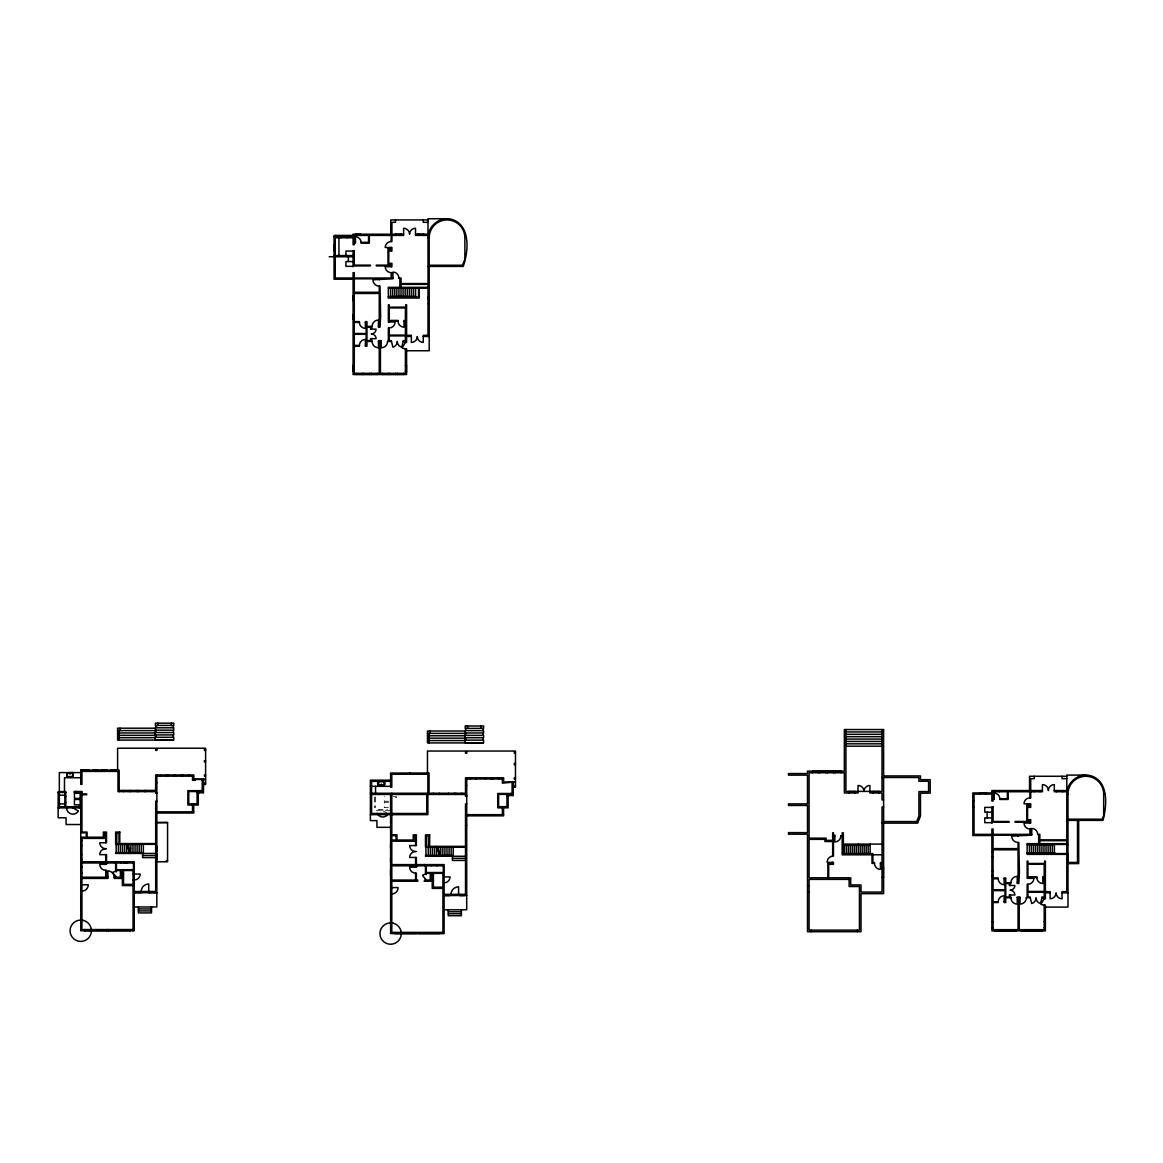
<?xml version="1.0" encoding="UTF-8"?>
<svg xmlns="http://www.w3.org/2000/svg" width="1163" height="1163" viewBox="0 0 1163 1163"><rect width="100%" height="100%" fill="white"/><g stroke="black" fill="none" stroke-linecap="round" stroke-linejoin="round"><path stroke-width="0.75" stroke-dasharray="5 3.75" d="M393.385 796.728L396.554 796.728L396.554 797.614L393.385 797.614M388.616 801.263L384.299 801.263L384.299 796.597M388.602 802.281L384.299 802.281L384.299 807.631L388.602 807.631M378.019 809.506L387.468 809.506M376.434 810.698L390.608 810.698M386.901 813.068L382.772 810.698L382.772 809.506M375.547 797.018L375.547 807.718M374.588 797.018L374.588 807.718"/><path stroke-width="1.5" d="M155.769 776.753L155.668 790.433L119.193 790.433M404.026 321.221L405.407 321.221L405.407 335.089L389.154 335.089L389.154 327.951A5.946 5.946 0 0 0 395.1 322.006L388.355 322.006L388.355 304.764L389.154 304.764L389.154 307.148L405.8 307.148L405.8 304.764L406.599 304.764L406.599 335.293L411.353 335.293L411.353 342.431A5.946 5.946 0 0 0 417.299 336.485A5.946 5.946 0 0 0 423.245 342.431L423.245 335.293L427.999 335.293L428.028 284.353L401.046 284.353L401.046 287.334M1039.838 843.669L1039.838 840.689L1066.82 840.689L1066.791 891.628L1062.037 891.628L1062.037 898.766A5.946 5.946 0 0 1 1056.091 892.821A5.946 5.946 0 0 1 1050.145 898.766L1050.145 891.628L1045.392 891.628L1045.392 861.1L1044.607 861.1L1044.607 863.484L1027.947 863.484L1027.947 861.1L1027.162 861.1L1027.162 878.341L1033.892 878.341A5.946 5.946 0 0 1 1027.947 884.287L1027.947 891.425L1044.2 891.425L1044.2 877.556L1042.818 877.556M156.845 774.965L156.845 906.966L134.254 906.966M203.38 792.744L203.423 779.152L203.38 792.744L197.085 792.744M466.712 777.8L466.712 909.786L444.121 909.786M513.232 795.565L513.29 781.972L513.232 795.565L506.937 795.565M66.524 807.878L66.567 806.686L66.567 807.878A6.338 6.338 0 0 0 78.401 811.047L72.92 807.878L72.92 806.686M70.071 773.889L69.969 772.755L69.867 773.889M381.188 784.298L381.29 785.447L381.391 784.298M427.999 237.775C427.78 225.724 440.37 216.071 451.956 219.4C471.015 225.448 468.427 251.79 463.237 266.414L427.999 266.414M403.227 341.442L401.686 347.185A5.946 5.946 0 0 1 397.281 341.442A5.946 5.946 0 0 1 392.876 347.185L391.335 340.643L389.154 340.643L389.154 335.889L405.407 335.889L405.407 340.643L403.227 340.643L403.227 341.442L405.407 341.442L405.407 342.431L402.165 347.882A6.338 6.338 0 0 0 405.407 348.769L406.599 348.769L406.599 374.53L353.087 374.53L353.087 279.207L334.057 279.207L334.057 235.406L353.087 235.406M1042.019 897.763L1040.478 903.52A5.946 5.946 0 0 1 1036.073 897.763A5.946 5.946 0 0 1 1031.668 903.52L1030.127 896.978L1027.947 896.978L1027.947 892.225L1044.2 892.225L1044.2 896.978L1042.019 896.978L1042.019 897.763L1044.2 897.763L1044.2 898.766L1040.958 904.203A6.338 6.338 0 0 0 1044.2 905.105L1045.392 905.105L1045.392 930.865L991.879 930.865L991.879 835.543L972.85 835.543L972.85 792.933L991.879 792.933L991.879 790.549L1042.426 790.549M80.741 778.12L81.221 770.211M72.92 807.878L79.2 806.395L79.317 807.878M378.716 781.332C373.207 788.078 389.46 787.453 383.863 781.332M64.895 792.628L65.782 792.512M1066.791 820.38L1103.018 820.38C1106.783 806.148 1109.211 781.26 1090.749 775.736C1079.162 772.406 1066.573 782.059 1066.791 794.111L1067.983 794.111A17.838 17.838 0 0 1 1085.82 776.273A17.838 17.838 0 0 1 1103.658 794.111L1103.658 815.685L1102.219 819.188L1067.983 819.188M81.933 792.221L75.028 791.523M880.435 863.426L882.019 863.426L882.019 892.065L861.013 892.065L861.013 884.941L850.705 884.941L850.705 877.803L828.696 877.803L828.696 864.327L833.464 864.327L833.464 862.35L827.111 862.35A6.338 6.338 0 0 1 832.635 856.055L833.464 855.997L833.464 835.979L834.845 835.979M156.845 822.634L167.559 822.532L167.559 861.783L156.845 861.783M447.028 218.76L427.999 218.76L428.028 283.568L401.046 283.568L401.046 278.015L398.894 278.015A5.946 5.946 0 0 0 392.949 272.069L392.949 278.8L372.901 279.803A6.338 6.338 0 0 0 379.24 286.142L379.24 292.276L354.279 292.276L354.279 278.8L379.24 278.8L379.24 279.803M427.999 219.938L390.739 219.938L390.739 234.214L353.087 234.214L353.087 236.598L334.057 236.598M427.999 222.322L423.245 222.322L423.245 219.938M403.619 234.214L391.931 234.214L391.931 222.322L395.493 222.322L395.493 219.938M415.511 234.214L427.999 234.214M355.863 234.417L360.617 234.417M395.304 234.417L401.25 234.417M417.895 234.417L423.841 234.417M427.999 235.406L415.511 235.406L415.511 228.268A5.946 5.946 0 0 0 409.565 234.214A5.946 5.946 0 0 0 403.619 228.268L403.619 235.406L391.931 235.406L391.931 241.541L391.161 241.541A5.946 5.946 0 0 0 385.215 247.486L391.931 247.486L391.931 251.063L388.776 251.063L388.776 263.347L391.931 263.347L391.931 266.72L385.215 266.72A5.946 5.946 0 0 0 391.161 272.665L391.161 278.015L354.293 278.015L354.293 272.665L353.087 272.665L353.087 278.015L335.249 278.015L335.249 237.775L353.087 237.775L353.087 244.724L354.279 244.724L354.293 243.125L355.456 243.125L355.456 236.787A5.553 5.553 0 0 1 361.01 242.34L368.569 242.34L368.569 235.406L354.279 235.406L354.279 242.34L355.456 242.34M334.057 244.724L335.249 244.724M334.057 250.67L335.249 250.67M353.087 251.063L345.949 251.063L345.949 255.816L353.087 255.816M334.057 255.569L353.087 255.569M329.129 256.761L353.087 256.761M353.087 261.559L345.949 261.559L345.949 266.327L353.087 266.327M391.161 272.665L391.931 272.665L391.931 278.015L392.949 278.015M379.24 286.142L380.039 286.142L380.635 316.656L380.039 327.166L378.455 327.166L378.455 320.029A6.338 6.338 0 0 0 372.116 326.367L366.956 326.367L366.956 321.613L365.371 321.613L365.371 328.359A5.946 5.946 0 0 1 359.425 322.413L354.279 322.413L354.279 333.505L366.171 333.505L366.171 322.413L365.371 322.413M428.028 287.334L388.355 287.334L388.355 298.033L419.276 298.033L419.276 288.119M388.355 288.119L429.191 288.119M353.087 295.853L354.279 295.853M388.384 296.492L415.961 296.492L415.961 297.234M388.355 297.234L418.491 297.234L418.491 288.119M427.999 297.234L429.191 297.234M427.999 298.818L429.191 298.818M353.087 300.606L354.279 300.606M427.999 303.587L429.191 303.587M353.087 314.475L354.279 314.475M353.087 319.244L354.279 319.244M398.08 321.221L398.08 320.421L389.154 320.421L389.154 307.948L405.407 307.948L405.407 320.421L404.026 320.421L404.026 327.166A5.946 5.946 0 0 1 398.08 321.221L389.154 321.221L389.154 322.006M378.455 326.367L379.24 326.367L379.24 293.469L354.279 293.469L354.279 321.613L359.425 321.613L359.425 322.413M389.154 327.951L388.355 327.951L388.355 340.643L387.57 341.442A6.338 6.338 0 0 1 381.231 347.781L381.231 340.643L378.455 340.643L378.455 347.781A6.338 6.338 0 0 1 372.116 341.442L366.956 341.442L366.956 346.196L365.371 346.196L365.371 339.451A5.946 5.946 0 0 0 359.425 345.396L354.279 345.396L354.279 334.304L366.171 334.304L366.171 345.396L365.371 345.396M411.353 336.485L406.599 336.485L406.599 342.431L405.407 342.431M423.245 336.485L429.191 336.485M378.455 341.442L379.24 341.442L379.24 373.338L354.279 373.338L354.279 346.196L359.425 346.196L359.425 345.396M381.231 341.442L380.432 341.442L380.432 373.338L405.407 373.338L405.407 348.769M387.57 341.442L391.335 341.442M406.599 350.746L429.191 350.746L429.191 266.414M353.087 365.415L354.279 365.415M405.407 365.415L406.599 365.415M353.087 371.36L354.279 371.36M405.407 371.36L406.599 371.36M356.256 374.341L362.202 374.341M363.786 374.341L369.732 374.341M371.317 374.341L377.263 374.341M382.423 374.341L388.355 374.341M389.954 374.341L395.9 374.341M397.484 374.341L403.43 374.341M157.746 725.421L171.354 725.421M155.377 728.198L117.608 728.198L117.608 740.09L173.738 740.09L173.738 737.313L155.377 737.313M155.377 730.175L173.738 730.175L173.738 727.805L155.377 727.805L155.261 740.09M117.608 730.582L155.261 730.582M465.229 731.018L427.475 731.018L427.475 742.91L483.59 742.91L483.59 740.133L465.229 740.133M845.937 731.934L882.019 731.934M155.377 732.559L173.738 732.559L173.738 734.914L155.377 734.914M119.193 732.952L155.261 732.952M465.229 732.995L483.59 732.995L483.59 730.626L465.229 730.626L465.127 742.91M427.475 733.402L465.127 733.402M845.937 734.304L882.019 734.304M119.193 735.336L155.261 735.336M465.229 735.379L483.59 735.379L483.59 737.735L465.229 737.735M429.06 735.772L465.127 735.772M845.937 736.688L882.019 736.688M119.193 737.705L155.261 737.705M429.06 738.156L465.127 738.156M845.937 739.072L882.019 739.072M429.06 740.54L465.127 740.54M845.937 741.442L882.019 741.442M845.937 743.826L882.019 743.826M845.937 746.195L882.019 746.195M205.604 749.205L204.412 749.205L204.412 750.397L205.604 750.397M515.471 752.025L514.279 752.025L514.279 753.217L515.471 753.217M205.604 760.704L204.412 760.704L204.412 761.896L205.604 761.896M515.471 763.524L514.279 763.524L514.279 764.716L515.471 764.716M81.933 771.403L81.933 784.385L80.741 784.385L80.741 770.211L119.193 770.211L119.193 791.625M80.741 771.403L118.001 771.403M812.443 771.374L818.389 771.374M819.988 771.374L825.934 771.374M827.518 771.374L833.464 771.374M835.049 771.374L840.994 771.374M80.741 772.595L59.342 772.595L59.342 807.878M67.381 773.293L69.838 773.293M70.1 773.293L72.542 773.293M205.604 774.965L204.412 774.965L204.412 776.157L205.604 776.157M1085.82 775.096L1066.791 775.096L1066.82 839.904L1039.838 839.904L1039.838 834.351L1037.687 834.351A5.946 5.946 0 0 0 1031.741 828.405L1031.741 835.136L1011.694 836.139A6.338 6.338 0 0 0 1018.047 842.477L1018.047 848.612L993.071 848.612L993.071 835.136L1018.047 835.136L1018.047 836.139M883.604 775.925L920.471 775.925L920.471 779.661L930.182 779.661L930.182 793.181L920.471 793.181L920.471 816.063L917.68 823.142L882.019 823.142M156.845 776.157L193.712 776.157M1066.791 776.273L1029.531 776.273L1029.531 790.549M67.381 776.564L72.542 776.564M882.019 777.524L918.886 777.524L918.886 781.245L928.568 781.245L928.597 791.581L918.886 791.581L918.886 816.004L916.691 821.558L883.604 821.558M80.741 777.742L64.488 777.742L64.488 791.523M515.471 777.8L514.279 777.8L514.279 778.977L515.471 778.977M1066.791 778.658L1062.037 778.658L1062.037 776.273M466.712 778.977L503.579 778.977M193.712 779.152L205.604 779.152M195.297 779.457L201.635 779.457M390.608 780.169L370.386 780.169L370.386 820.598L376.928 820.598L376.928 827.344L390.608 827.344M203.423 780.329L201.635 780.329L201.635 779.152M390.608 781.362L371.579 781.362L371.579 793.457M378.716 781.623L383.863 781.623M515.471 781.972L503.579 781.972L503.579 777.8L465.52 777.8L465.52 796.03L466.712 796.03M155.668 782.699L156.845 782.699M203.423 783.324L205.604 783.324M203.423 784.487L205.604 784.487L205.604 748.216L117.608 748.216L117.608 770.211M381.159 784.894L378.716 784.894L378.615 781.725M381.42 784.894L383.863 784.894M465.52 785.519L466.712 785.519M370.386 786.319L390.608 786.319M513.29 786.144L515.471 786.144M513.29 787.307L515.471 787.307L515.471 751.036L427.475 751.036L427.475 773.032M202.231 790.651L187.868 790.651L187.868 805.029L192.52 805.029M1054.318 790.549L1066.791 790.549M994.656 790.753L999.41 790.753M1034.096 790.753L1040.042 790.753M1056.687 790.753L1062.633 790.753M155.668 791.625L118.001 791.625L118.001 770.24M849.019 791.581L854.965 791.581M872.991 791.581L878.937 791.581M991.879 791.741L1007.362 791.741L1007.362 798.676L999.802 798.676A5.553 5.553 0 0 0 994.263 793.122L994.263 799.461L993.1 799.461L993.1 801.045L991.879 801.045L991.879 794.111L974.042 794.111L974.042 834.351L991.879 834.351L991.879 829.001L993.1 829.001L993.1 834.351L1029.953 834.351L1029.953 829.001A5.946 5.946 0 0 1 1024.007 823.055L1030.723 823.055L1030.723 819.682L1027.583 819.682L1027.583 807.398L1030.723 807.398L1030.723 803.822L1024.007 803.822A5.946 5.946 0 0 1 1029.953 797.876L1029.953 791.741M1066.791 791.741L1054.318 791.741L1054.318 784.603A5.946 5.946 0 0 0 1048.372 790.549A5.946 5.946 0 0 0 1042.426 784.603L1042.426 791.741L1008.161 791.741L1008.161 799.461L999.802 799.461L999.802 798.676M59.342 792.41L64.895 792.41L64.895 806.686M80.741 792.41L74.098 792.41L74.098 791.523L81.933 791.523L81.933 793.893L86.687 793.893L86.687 794.794L80.741 794.794M80.785 793.093L74.447 793.093L74.447 798.443L80.785 798.443M155.668 792.962L156.845 792.962M156.845 793.21L155.668 793.21L155.668 774.965L193.712 774.965L193.712 780.329M370.386 793.253L427.868 793.253M465.52 793.253L429.06 793.253L429.06 773.032L390.608 773.032L390.608 787.206L391.8 787.206L391.8 774.224L427.868 774.224L427.868 814.652L370.386 814.652M979.987 793.122L985.933 793.122M512.098 793.486L497.735 793.486L497.735 807.849L502.387 807.849M1103.658 794.111L1104.85 794.111M427.868 794.445L465.52 794.445M59.342 795.187L64.895 795.187M465.52 795.783L466.712 795.783M64.895 796.582L65.782 796.582M1029.953 797.876L1030.723 797.876L1030.723 791.741M994.263 798.676L993.071 798.676L993.071 791.741M80.785 799.461L74.432 799.461L74.432 804.811L80.785 804.811M883.604 799.911L882.019 799.911L882.019 792.977L869.924 792.977L869.924 785.447A5.946 5.946 0 0 0 863.978 791.392A5.946 5.946 0 0 0 858.032 785.447L858.032 792.977L844.353 792.977L844.353 772.755L809.085 772.755L809.085 838.16L826.123 838.16L826.123 840.34L832.664 840.34L832.664 832.81L833.464 832.81L833.464 835.194L834.845 835.194L834.845 841.925A5.946 5.946 0 0 0 840.791 835.979L842.172 835.979L842.172 854.805L872.003 854.805L872.003 863.426L874.489 863.426A5.946 5.946 0 0 0 880.435 869.372L880.435 862.539L882.019 862.539L882.019 807.049L883.604 807.049M972.85 801.045L974.042 801.045M156.86 801.147L155.668 801.147L155.668 843.553L119.789 843.553L119.789 832.054M64.895 802.528L65.782 802.528M59.342 803.909L64.895 803.909M466.712 803.967L465.52 803.967L465.52 846.373L429.656 846.373L429.656 834.874M59.342 806.686L80.741 806.686M972.85 806.991L974.042 806.991M991.879 807.398L984.741 807.398L984.741 812.152L991.879 812.152M58.15 807.878L80.741 807.878M156.845 811.832L193.712 811.832M156.845 813.024L193.712 813.024L193.712 805.029L198.277 805.029L198.277 792.744M466.712 814.652L503.579 814.652M466.712 815.845L503.579 815.845L503.579 807.849L508.129 807.849L508.129 795.565M991.879 817.894L984.741 817.894L984.741 822.663L991.879 822.663M155.668 822.532L167.559 822.532M80.741 824.523L66.073 824.523L66.073 817.778L58.15 817.778L58.15 791.625L65.782 791.523L65.782 806.686M465.52 825.367L466.712 825.367M1029.953 829.001L1030.723 829.001L1030.723 834.351L1031.741 834.351M80.741 832.054L87.08 832.054L87.08 837.2L103.333 837.2L103.333 832.054L106.516 832.054L106.516 842.753L99.771 842.753A5.946 5.946 0 0 0 105.717 848.699L106.516 848.699M119.891 832.054L115.631 832.054L115.631 844.338L155.668 844.338L155.668 892.704M429.743 834.874L425.484 834.874L425.484 847.158L465.52 847.158L465.52 895.525M81.933 838.392L105.717 838.392L105.717 842.753M80.741 840.776L81.933 840.776M1018.047 842.477L1018.832 842.477L1019.428 872.991L1018.832 883.502L1017.247 883.502L1017.247 876.364A6.338 6.338 0 0 0 1010.909 882.702L1005.748 882.702L1005.748 877.949L1004.163 877.949L1004.163 884.694A5.946 5.946 0 0 1 998.217 878.748L993.071 878.748L993.071 889.84L1004.963 889.84L1004.963 878.748L1004.163 878.748M390.608 843.597L390.608 848.35M1066.82 843.669L1027.162 843.669L1027.162 854.369L1066.791 854.369M882.019 844.105L843.364 844.105L843.364 832.81L842.172 832.81L842.172 835.194L840.791 835.979M1027.162 844.454L1067.983 844.454M1027.176 844.498L1054.39 844.498L1054.39 852.828M870.128 845.297L843.364 845.297L843.364 853.627L872.904 853.627L872.904 862.539L874.489 862.539L874.489 863.426M80.741 845.53L81.933 845.53M155.668 846.519L156.845 846.519M155.668 851.272L156.845 851.272M390.608 794.445L390.608 933.569L444.121 933.569L444.121 864.603L416.369 864.603L416.369 857.465L409.638 857.465A5.946 5.946 0 0 1 415.584 851.52L416.369 851.52M991.879 852.188L993.071 852.188M143.369 852.668L115.631 852.668L115.631 853.453L156.845 853.453M1027.176 852.828L1054.754 852.828L1054.754 853.569M1027.162 853.569L1067.983 853.569M80.741 854.645L81.933 854.645M872.904 854.805L882.019 854.805M155.668 855.038L156.845 855.038M1066.791 855.154L1067.983 855.154M142.584 855.532L156.656 855.532M453.236 855.488L425.484 855.488L425.484 856.273L465.52 856.273M991.879 856.942L993.071 856.942M390.608 857.465L390.608 862.219M156.656 857.625L142.584 857.625L142.584 853.453M452.436 858.352L465.52 858.352M80.741 859.399L81.933 859.399M155.668 859.791L156.845 859.791M1066.791 859.922L1067.983 859.922M465.52 860.446L452.436 860.446L452.436 856.273M166.367 860.591L167.559 860.591M81.933 861.783L105.717 861.783L105.717 854.645M1067.983 862.423L1077.505 862.423L1077.505 820.38M80.741 862.975L105.717 862.975L105.717 864.356M1067.983 863.615L1078.683 863.615L1078.683 820.38M436.983 865.054L433.305 865.054L436.983 865.345M443.321 865.795L426.283 865.795L426.283 872.526L443.321 872.526L443.321 864.603M80.741 867.133L81.933 867.133M882.019 867.889L883.604 867.889M390.608 869.953L390.608 875.899M81.933 878.428L107.897 878.428L107.897 870.898A6.338 6.338 0 0 1 114.236 877.236L115.631 877.236L115.631 876.248L112.607 872.57A4.754 4.754 0 0 1 115.631 871.494L115.631 862.975L106.516 862.975L106.516 864.356L99.771 864.356A5.946 5.946 0 0 0 105.717 870.302L106.516 870.302L106.516 877.236M991.879 870.811L993.071 870.811M115.631 871.494L116.416 871.494M80.741 873.079L81.933 873.079M442.929 888.387L432.229 888.387L432.229 881.249L424.102 881.249L425.484 879.068L422.474 875.39A4.754 4.754 0 0 1 425.484 874.314L425.484 865.795L416.369 865.795L416.369 867.176L409.638 867.176A5.946 5.946 0 0 0 415.584 873.122L416.369 873.122L416.369 880.057M442.929 873.326L433.421 873.326L433.421 887.195L442.929 887.195M133.062 874.067L140.2 874.067A5.946 5.946 0 0 1 134.254 880.013L133.062 880.013M425.484 874.314L426.283 874.314M991.879 875.579L993.071 875.579M115.631 876.248L116.416 877.236L120.385 877.236L120.385 870.505L116.416 870.505L116.416 871.683M444.121 876.887L450.066 876.887A5.946 5.946 0 0 1 444.121 882.833M81.933 877.236L107.897 877.236M882.019 877.411L883.604 877.411M1036.873 877.556L1036.873 876.757L1027.947 876.757L1027.947 864.269L1044.2 864.269L1044.2 876.757L1042.818 876.757L1042.818 883.502A5.946 5.946 0 0 1 1036.873 877.556L1027.947 877.556L1027.947 878.341M425.484 879.068L426.283 880.057L430.237 880.057L430.237 873.326L426.283 873.326L426.283 874.518M1017.247 882.702L1018.047 882.702L1018.047 849.804L993.071 849.804L993.071 877.949L998.217 877.949L998.217 878.748M1027.947 884.287L1027.162 884.287L1027.162 896.978L1026.362 897.763A6.338 6.338 0 0 1 1020.024 904.116L1020.024 896.978L1017.247 896.978L1017.247 904.116A6.338 6.338 0 0 1 1010.909 897.763L1005.748 897.763L1005.748 902.532L1004.163 902.532L1004.163 895.786A5.946 5.946 0 0 0 998.217 901.732L993.071 901.732L993.071 890.64L1004.963 890.64L1004.963 901.732L1004.163 901.732M80.741 884.767L88.272 884.767A6.338 6.338 0 0 1 81.933 891.12L80.741 891.12M134.254 885.566L122.362 885.566L122.362 878.428L114.236 878.428L114.236 877.236M807.5 885.726L809.085 885.726M391.8 887.587L398.139 887.587A6.338 6.338 0 0 1 391.8 893.94M134.254 891.512L155.668 891.512M807.5 892.065L809.085 892.065M135.344 892.501L140.098 892.501M149.722 892.501L154.475 892.501M134.254 892.704L156.845 892.704M1050.145 892.821L1045.392 892.821L1045.392 898.766L1044.2 898.766M1062.037 892.821L1067.983 892.821M444.121 894.332L465.52 894.332M444.121 895.525L466.712 895.525M1017.247 897.763L1018.047 897.763L1018.047 929.673L993.071 929.673L993.071 902.532L998.217 902.532L998.217 901.732M1020.024 897.763L1019.224 897.763L1019.224 929.673L1044.2 929.673L1044.2 905.105M1026.362 897.763L1030.127 897.763M1045.392 907.082L1067.983 907.082L1067.983 794.111M138.412 908.957L151.495 908.957M138.412 910.934L151.495 910.934M448.278 911.777L461.362 911.777M448.278 913.755L461.362 913.755M991.879 921.75L993.071 921.75M1044.2 921.75L1045.392 921.75M991.879 927.696L993.071 927.696M1044.2 927.696L1045.392 927.696M133.062 929.557L81.933 929.557L81.933 837.2L86.295 837.2L86.295 832.839L81.933 832.839L81.933 794.794M84.812 930.56L106.807 930.56M108.188 930.56L130.198 930.56M995.048 930.676L1000.994 930.676M1002.579 930.676L1008.525 930.676M1010.109 930.676L1016.055 930.676M1021.216 930.676L1027.162 930.676M1028.746 930.676L1034.692 930.676M1036.277 930.676L1042.222 930.676M442.929 932.377L391.8 932.377L391.8 881.249L417.764 881.249L417.764 880.057L391.8 880.057L391.8 865.795L415.584 865.795L415.584 867.176M80.741 770.211L86.716 770.415M58.15 792.759L59.342 792.919M436.241 846.373L437.695 849.804L436.59 851.331L440.443 851.214L439.105 853.119L440.443 856.273M126.389 843.553L127.843 846.984L126.723 848.51L130.576 848.394L129.238 850.298L130.576 853.453M410.088 773.032L410.234 774.224M100.236 770.211L100.367 771.403M1067.794 855.154L1067.794 859.922M1062.633 790.549L1062.633 791.741M1056.687 790.549L1056.687 791.741M1053.954 852.828L1053.954 853.569M1052.311 844.498L1052.311 852.828M1050.233 844.498L1050.233 852.828M1048.139 844.498L1048.139 852.828M1046.06 844.498L1046.06 852.828M1043.981 844.498L1043.981 852.828M1042.222 929.673L1042.222 930.865M1041.903 844.498L1041.903 852.828M1040.042 790.549L1040.042 791.741M1039.824 844.498L1039.824 852.828M1038.661 844.498L1038.661 835.136L1037.687 834.351M1037.745 844.512L1037.745 852.828M1036.277 929.673L1036.277 930.865M1035.666 844.498L1035.666 852.828M1034.692 929.673L1034.692 930.865M1034.3 776.273L1034.3 778.658L1030.723 778.658L1030.723 790.549M1034.096 790.549L1034.096 791.741M1033.573 844.498L1033.573 852.828M1031.494 844.498L1031.494 852.828M1029.953 803.822L1029.953 804.825L1026.784 804.825L1026.784 821.471L1015.095 821.471L1015.095 822.256L1029.953 822.256L1029.953 823.055M1029.415 844.498L1029.415 852.828M1028.746 929.673L1028.746 930.865M1027.162 929.673L1027.162 930.865M1021.216 929.673L1021.216 930.865M1016.055 929.673L1016.055 930.865M1010.909 882.702L1010.109 885.479M1010.909 897.763L1010.109 895.001M1010.109 929.673L1010.109 930.865M1008.525 929.673L1008.525 930.865M1002.579 929.673L1002.579 930.865M1000.994 929.673L1000.994 930.865M999.41 790.549L999.41 791.741M995.048 929.673L995.048 930.865M994.656 790.549L994.656 791.741M987.125 812.152L987.125 817.894M985.933 792.933L985.933 794.111M979.987 792.933L979.987 794.111M973.082 801.045L973.082 806.991M883.4 867.889L883.4 877.411M882.019 729.55L882.019 791.392L845.937 791.392L845.937 729.55M878.937 791.392L878.937 792.977M872.991 791.392L872.991 792.977M870.128 844.105L870.128 853.627M868.136 845.297L868.136 853.627M866.159 845.297L866.159 853.627M864.182 845.297L864.182 853.627M862.19 845.297L862.19 853.627M860.213 845.297L860.213 853.627M858.236 844.105L858.236 853.627M857.335 930.124L857.335 931.708M856.244 845.297L856.244 853.627M854.965 791.392L854.965 792.977M854.267 845.297L854.267 853.627M852.29 845.297L852.29 853.627M850.298 845.297L850.298 853.627M849.019 791.392L849.019 792.977M848.321 845.297L848.321 853.627M846.344 845.297L846.344 853.627M844.353 845.297L844.353 853.627M840.994 771.171L840.994 772.755M835.049 771.171L835.049 772.755M833.464 771.171L833.464 772.755M832.664 856.055L832.664 841.532L824.93 841.532L824.93 839.352L809.085 839.352L809.085 877.803L827.911 877.803L827.911 863.528L832.664 863.528L832.664 862.35M827.518 771.171L827.518 772.755M825.934 771.171L825.934 772.755M819.988 771.171L819.988 772.755M818.389 771.171L818.389 772.755M812.443 771.171L812.443 772.755M811.163 930.124L811.163 931.708M506.937 794.373L506.937 806.657L498.622 806.657L498.622 794.373L512.098 794.373L512.098 783.164L511.502 782.277L502.387 783.164L502.387 778.977M502.387 806.657L502.387 814.652M498.811 777.8L498.811 778.977M492.865 777.8L492.865 778.977M491.28 777.8L491.28 778.977M485.334 777.8L485.334 778.977M483.197 728.372L483.197 730.626M483.197 732.995L483.197 735.379M483.197 737.735L483.197 740.133M483.197 742.91L465.636 742.91M481.22 725.988L481.22 728.372M476.219 777.8L476.219 778.977M470.274 777.8L470.274 778.977M467.613 725.988L467.613 728.372M465.636 728.372L465.636 730.626M465.636 732.995L465.636 735.379M465.636 737.735L465.636 740.133M464.328 895.525L459.574 895.525M461.856 793.253L461.856 794.445M461.362 909.786L461.362 915.732L448.278 915.732L448.278 909.786M458.585 894.332L458.585 886.802A7.53 7.53 0 0 0 451.055 894.332M455.911 793.253L455.911 794.445M454.326 793.253L454.326 794.445M453.236 847.158L453.236 856.273M451.157 847.158L451.157 855.488M449.965 895.525L445.211 895.525M449.078 847.158L449.078 855.488M448.38 793.253L448.38 794.445M446.985 847.158L446.985 855.488M444.906 847.158L444.906 855.488M442.827 847.158L442.827 855.488M442.929 872.526L442.929 933.569M440.748 847.158L440.748 855.488M440.05 933.569L418.055 933.569M439.265 793.253L439.265 794.445M438.669 847.158L438.669 855.488M436.983 864.603L436.983 865.795M436.59 847.173L436.59 855.488M434.511 847.158L434.511 855.488M433.319 793.253L433.319 794.445M432.418 847.158L432.418 855.488M431.037 864.603L431.037 865.795M430.339 847.158L430.339 855.488M429.845 731.018L429.845 733.402M429.06 733.402L429.06 742.91M428.987 298.818L428.987 303.587M428.26 847.158L428.26 855.488M425.876 847.158L426.021 855.488M424.495 864.603L424.495 865.795M423.841 234.214L423.841 235.406M417.895 234.214L417.895 235.406M417.357 864.603L417.357 865.795M416.674 933.569L394.664 933.569M415.598 288.162L415.598 296.492M415.584 845.574L415.584 841.212L391.8 841.212L391.8 864.603L415.584 864.603L415.584 857.465M415.584 873.122L415.584 880.057M415.162 296.492L415.162 297.234M413.505 288.162L413.505 296.492M411.426 288.162L411.426 296.492M409.347 288.162L409.347 296.492M407.268 288.162L407.268 296.492M406.396 365.415L406.396 371.36M405.189 288.162L405.189 296.492M403.43 373.338L403.43 374.53M403.11 288.162L403.11 296.492M401.25 234.214L401.25 235.406M401.031 288.162L401.031 296.492M399.854 288.162L399.854 278.8L398.894 278.015M398.938 288.177L398.938 296.492M397.484 373.338L397.484 374.53M396.859 288.162L396.859 296.492M395.9 373.338L395.9 374.53M395.304 234.214L395.304 235.406M394.78 288.162L394.78 296.492M392.701 288.162L392.701 296.492M391.8 793.253L391.8 834.874L396.946 834.874L396.946 840.02L413.199 840.02L413.199 834.874L416.369 834.874L416.369 845.574L409.638 845.574A5.946 5.946 0 0 0 415.584 851.52M391.161 241.541L391.161 235.406L369.354 235.406L369.354 243.125L361.01 243.125L361.01 242.34M391.161 247.486L391.161 248.489L387.991 248.489L387.991 265.135L376.303 265.135L376.303 265.92L391.161 265.92L391.161 266.72M390.623 288.162L390.623 296.492M389.954 373.338L389.954 374.53M388.355 373.338L388.355 374.53M383.964 781.725L383.964 784.792M382.423 373.338L382.423 374.53M377.263 373.338L377.263 374.53M375.547 786.319L375.547 793.457M372.116 326.367L371.317 329.144M372.116 341.442L371.317 338.666M371.317 373.338L371.317 374.53M369.732 373.338L369.732 374.53M363.786 373.338L363.786 374.53M362.202 373.338L362.202 374.53M360.617 234.214L360.617 235.406M356.256 373.338L356.256 374.53M355.863 234.214L355.863 235.406M353.276 295.853L353.276 300.606M353.276 314.475L353.276 319.244M353.276 365.415L353.276 371.36M348.333 255.816L348.333 261.559M347.141 236.598L347.141 237.775M341.195 236.598L341.195 237.775M338.942 236.598L338.942 255.569M334.275 244.724L334.275 250.67M202.231 780.329L202.231 791.552L188.755 791.552L188.755 803.837L197.085 803.837L197.085 791.552M199.454 791.552L199.454 792.744M195.297 779.152L195.297 780.329L192.52 780.329L192.52 776.157M192.52 803.837L192.52 811.832M188.958 774.965L188.958 776.157M183.013 774.965L183.013 776.157M181.428 774.965L181.428 776.157M175.482 774.965L175.482 776.157M173.898 774.965L173.898 776.157M173.331 725.552L173.331 727.805M173.331 730.175L173.331 732.559M173.331 734.914L173.331 737.313M173.331 740.09L155.769 740.09M171.354 723.168L171.354 725.552L173.738 725.552L173.738 723.168L155.377 723.168L155.377 725.552L157.746 725.552L157.746 723.168M167.952 774.965L167.952 776.157M166.367 774.965L166.367 776.157M160.421 774.965L160.421 776.157M156.656 846.519L156.656 851.272M156.656 855.038L156.656 859.791M155.769 725.552L155.769 727.805M155.769 730.175L155.769 732.559M155.769 734.914L155.769 737.313M154.475 891.512L154.475 892.704M151.99 790.433L151.99 791.625M151.495 906.966L151.495 912.911L138.412 912.911L138.412 906.966M149.722 891.512L149.722 892.704M148.719 892.704L148.719 883.982A7.53 7.53 0 0 0 141.188 891.512L141.188 892.704M146.044 790.433L146.044 791.625M144.459 790.433L144.459 791.625M143.369 844.338L143.369 853.453M141.29 844.338L141.29 852.668M140.098 891.512L140.098 892.704M139.211 844.338L139.211 852.668M138.513 790.433L138.513 791.625M137.132 844.338L137.132 852.668M136.929 790.433L136.929 791.625M135.344 891.512L135.344 892.704M135.053 844.338L135.053 852.668M132.975 844.338L132.975 852.668M133.062 885.566L133.062 930.749M130.983 790.433L130.983 791.625M130.881 844.338L130.881 852.668M130.198 929.557L130.198 930.749M129.398 790.433L129.398 791.625M128.802 844.338L128.802 852.668M127.116 861.783L127.116 862.975M126.723 844.353L126.723 852.668M124.645 844.338L124.645 852.668M123.452 790.433L123.452 791.625M122.566 844.338L122.566 852.668M121.17 861.783L121.17 862.975M120.487 844.338L120.487 852.668M119.993 728.198L119.993 730.582M119.193 730.582L119.193 740.09M118.393 844.338L118.393 852.668M116.62 770.211L110.674 770.211M116.169 844.338L116.169 852.668M114.628 861.783L114.628 862.975M108.188 929.557L108.188 930.749M107.505 770.211L101.559 770.211M107.505 861.783L107.505 862.975M106.807 929.557L106.807 930.749M105.717 870.302L105.717 877.236M98.39 770.211L92.444 770.211M89.26 770.211L83.314 770.211M84.812 929.557L84.812 930.749M80.945 840.776L80.945 845.53M80.945 854.645L80.945 859.399M80.945 867.133L80.945 873.079M80.741 791.523L80.741 930.749L134.254 930.749L134.254 861.783L106.516 861.783L106.516 854.645L99.771 854.645A5.946 5.946 0 0 1 105.717 848.699M80.189 793.093L80.189 798.443M80.189 799.461L80.189 804.811M72.644 773.395L72.644 776.462M67.294 773.395L67.294 776.462M388.268 813.867A6.338 6.338 0 0 1 377.03 813.373M66.989 772.843L67.192 776.811L72.891 776.666L72.746 772.552L67.003 772.799M464.866 259.349L462.438 265.237L429.191 265.237L429.191 237.775A17.838 17.838 0 0 1 447.028 219.938A17.838 17.838 0 0 1 464.866 237.775L464.866 259.349M391.161 249.275L388.776 249.275L388.776 250.263L391.161 250.263L391.161 249.275M354.279 250.67L353.087 250.67L353.087 266.72L354.293 265.92L370.357 265.92L370.357 265.135L354.293 265.135L354.293 250.67M391.161 264.146L388.776 264.146L388.776 265.135L391.161 265.135L391.161 264.146M370.532 327.166L366.956 327.166L366.956 340.643L370.532 340.643L370.532 338.666L376.071 338.666A4.754 4.754 0 0 0 371.317 333.897A4.754 4.754 0 0 0 376.071 329.144L370.532 329.144L370.532 327.166M466.029 725.988L465.229 725.988L465.229 728.372L483.59 728.372L483.59 725.988L466.029 725.988M883.604 729.55L844.353 729.55L844.353 771.171L807.5 771.171L807.5 773.555L788.47 773.555L788.47 775.14L807.5 775.14L807.5 803.88L788.47 803.88L788.47 805.465L807.5 805.465L807.5 832.621L788.47 832.621L788.47 834.205L807.5 834.205L807.5 931.708L861.013 931.708L861.013 893.664L883.604 893.664L883.604 729.55M156.845 749.205L155.668 749.205L155.668 750.397L156.845 750.397L156.845 749.205M466.712 752.025L465.52 752.025L465.52 753.217L466.712 753.217L466.712 752.025M426.763 794.445L371.579 794.445L371.579 813.475L426.763 813.475L426.763 794.445M1029.953 805.61L1027.583 805.61L1027.583 806.599L1029.953 806.599L1029.953 805.61M993.071 806.991L991.879 806.991L991.879 823.055L993.1 822.256L1009.15 822.256L1009.15 821.471L993.1 821.471L993.1 806.991M1029.953 820.482L1027.583 820.482L1027.583 821.471L1029.953 821.471L1029.953 820.482M105.717 832.839L104.132 832.839L104.132 837.2L105.717 837.2L105.717 832.839M118.989 833.042L116.809 833.042L116.809 843.553L118.989 843.553L118.989 833.042M396.147 835.659L391.8 835.659L391.8 840.02L396.147 840.02L396.147 835.659M415.584 835.659L413.984 835.659L413.984 840.02L415.584 840.02L415.584 835.659M428.856 835.863L426.676 835.863L426.676 846.373L428.856 846.373L428.856 835.863M129.398 862.234L123.452 862.524L129.398 862.234M133.469 862.975L116.416 862.975L116.416 869.706L133.469 869.706L133.469 862.975M122.362 870.505L121.17 870.505L121.17 877.236L122.362 877.236L122.362 870.505M133.062 870.505L123.554 870.505L123.554 884.374L133.062 884.374L133.062 870.505M432.229 873.326L431.037 873.326L431.037 880.057L432.229 880.057L432.229 873.326M849.121 879.388L809.085 879.388L809.085 930.124L859.428 930.124L859.428 886.526L849.121 886.526L849.121 879.388M1009.324 883.502L1005.748 883.502L1005.748 896.978L1009.324 896.978L1009.324 895.001L1014.877 895.001A4.754 4.754 0 0 0 1010.109 890.233A4.754 4.754 0 0 0 1014.877 885.479L1009.324 885.479L1009.324 883.502M393.37 923.262L390.608 922.899A10.671 10.671 0 0 0 379.938 933.569A10.671 10.671 0 0 0 390.608 944.24A10.671 10.671 0 0 0 401.279 933.569L400.915 930.807A10.671 10.671 0 0 0 393.37 923.262M83.503 920.442L80.741 920.078A10.671 10.671 0 0 0 70.071 930.749A10.671 10.671 0 0 0 80.741 941.419A10.671 10.671 0 0 0 91.412 930.749L91.048 927.987A10.671 10.671 0 0 0 83.503 920.442"/></g></svg>
